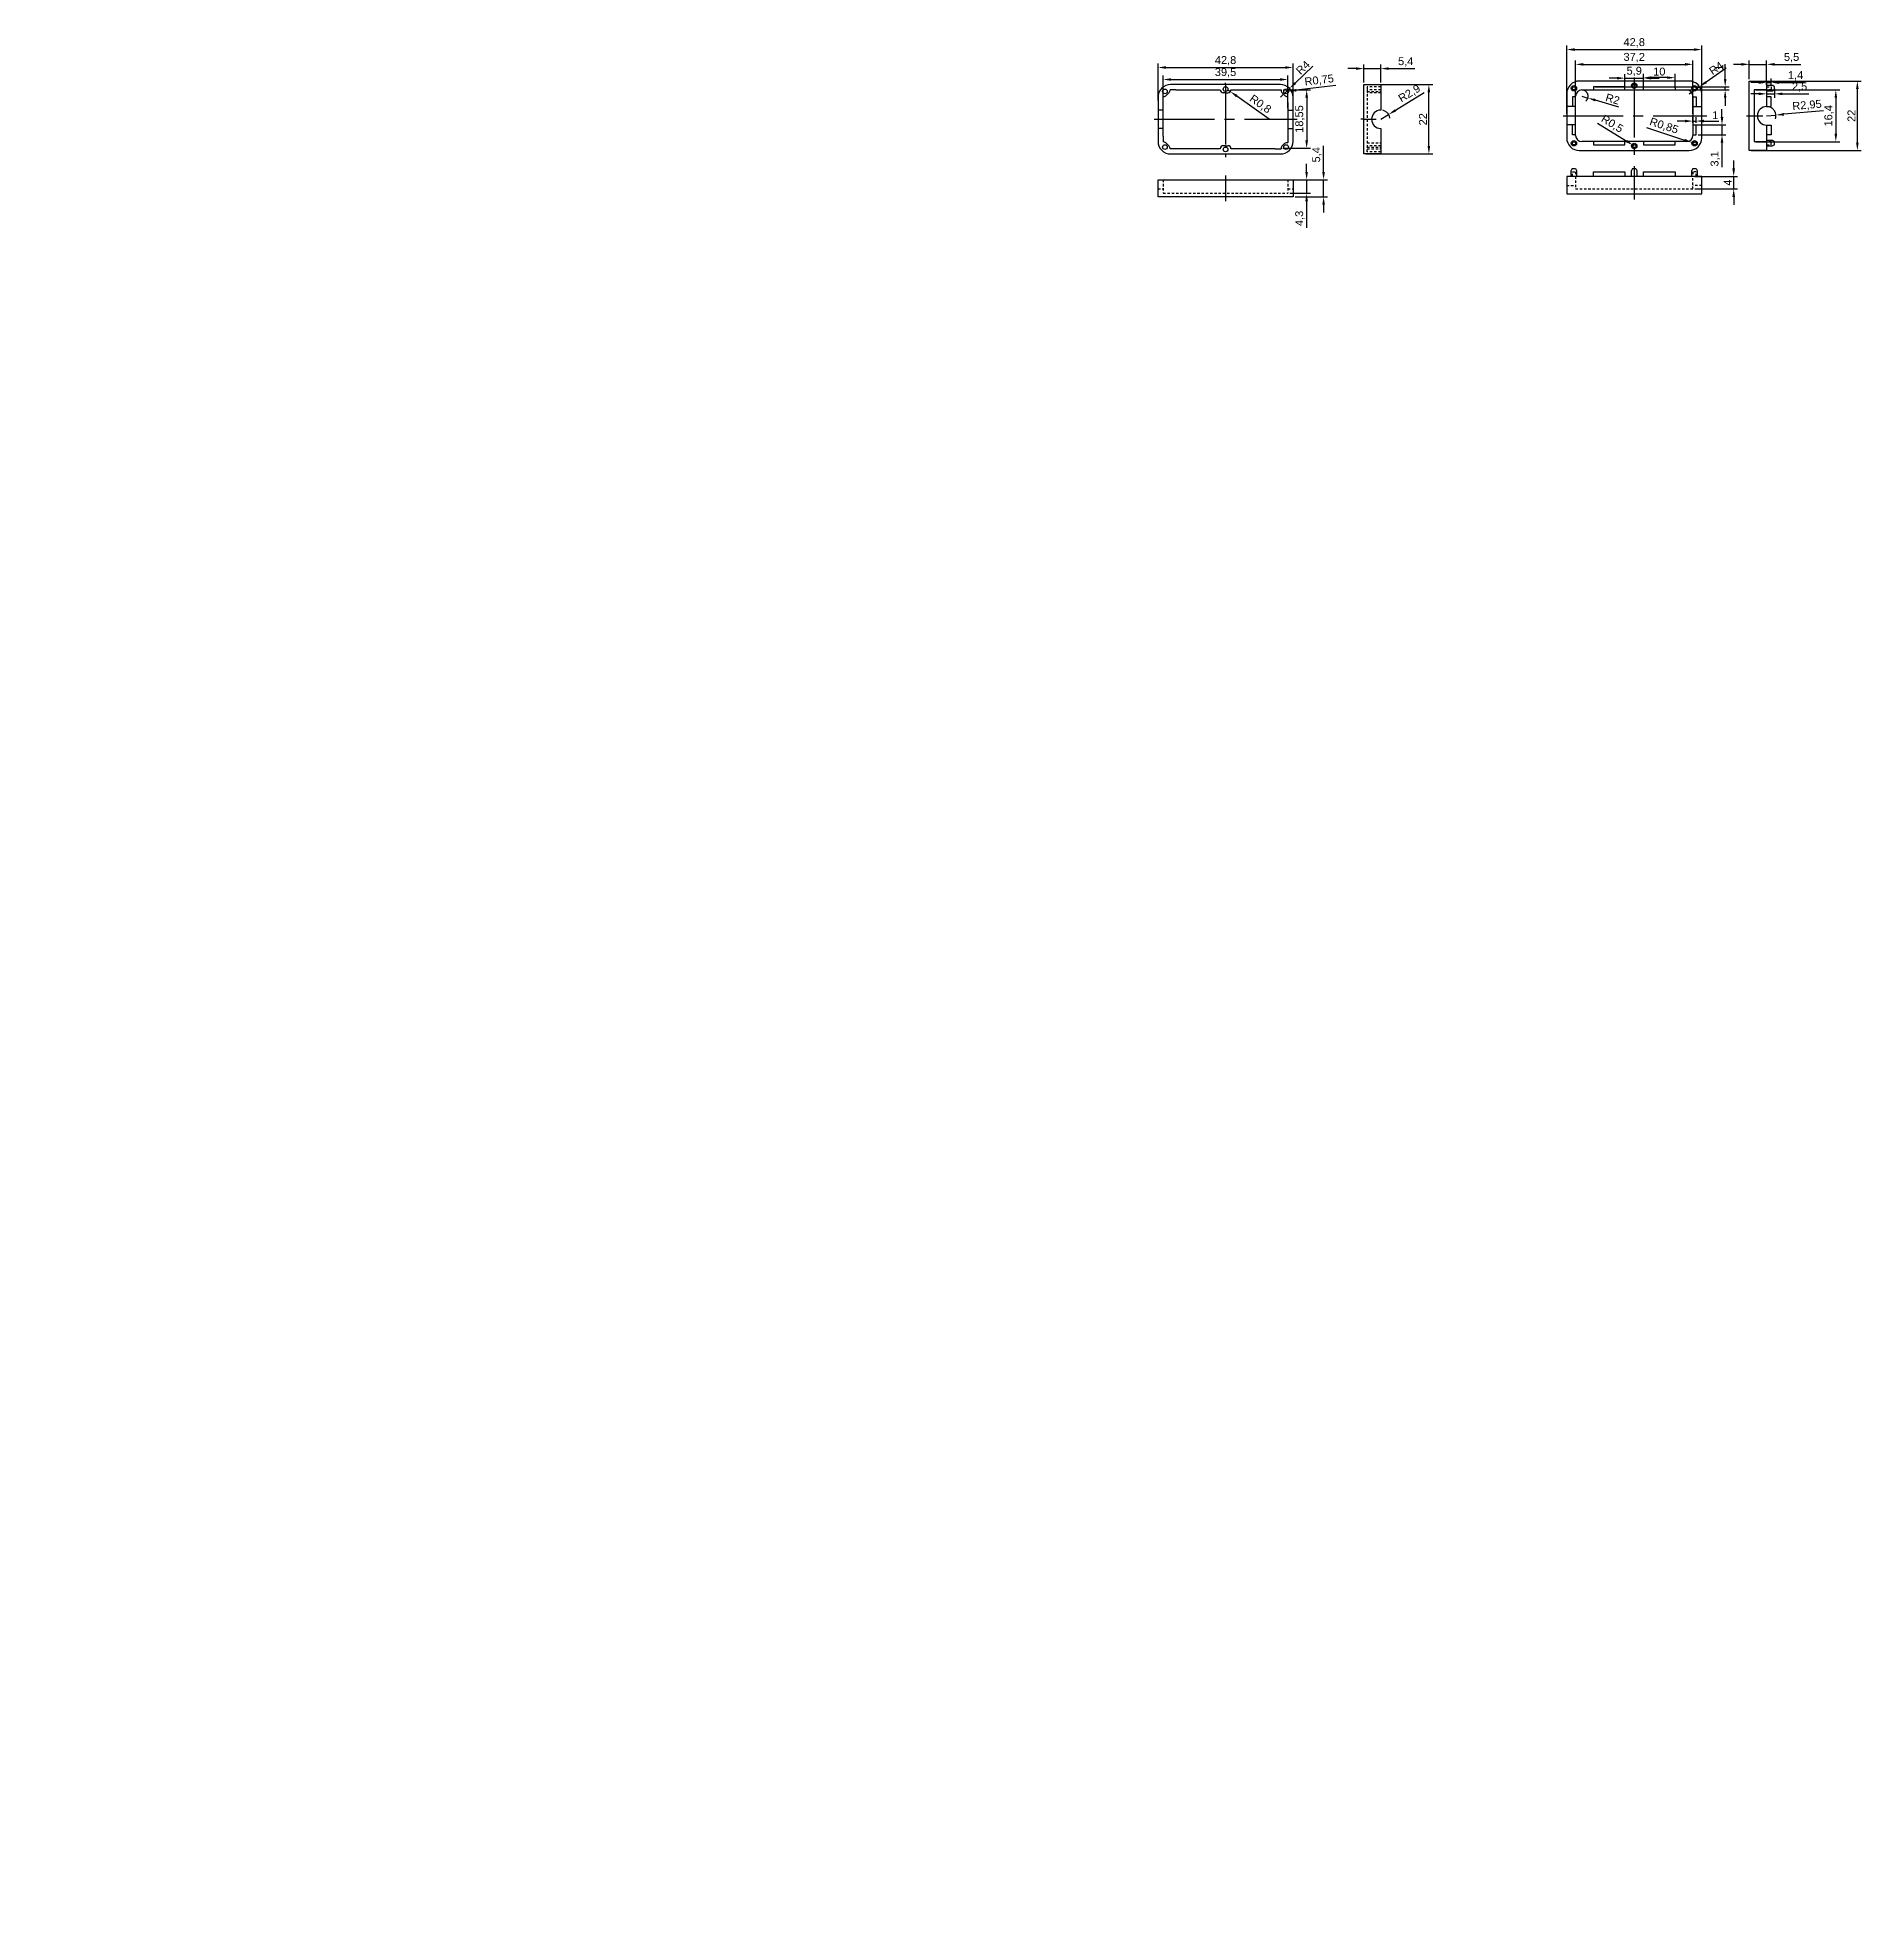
# Model space of a CAD drawing. Header units: millimetres. Extents: x 0 to 2312, y 0 to 1195.
# Drawn here: x 1734 to 2312, y 597 to 1195 of the extents above; entities that cross this region are included whole.
import ezdxf

# ---------------------------------------------------------------- set-up
doc = ezdxf.new("R2010")
doc.units = ezdxf.units.MM
for name, pattern in [('CENTER2', [28.575, 19.05, -3.175, 3.175, -3.175]), ('CENTERX2', [101.6, 63.5, -12.7, 12.7, -12.7]), ('JIS_02_0.7', [1.35, 0.75, -0.6])]:
    doc.linetypes.add(name, pattern=pattern)
doc.layers.get('0').update_dxf_attribs({"linetype": 'CONTINUOUS'})
doc.layers.get('Defpoints').update_dxf_attribs({"linetype": 'CONTINUOUS'})
doc.styles.get("Standard").update_dxf_attribs({"font": 'ARIAL.TTF'})
doc.dimstyles.new('ISO-25', dxfattribs={"dimtxt": 2.5, "dimasz": 2.5, "dimexe": 1.25, "dimexo": 0.625, "dimtad": 1, "dimzin": 0, "dimdsep": 46, "dimtxsty": 'Standard', "dimcen": 2.5, "dimadec": 0, "dimazin": 0, "dimtfac": 1, "dimtdec": 4, "dimtofl": 0, "dimtmove": 0, "dimatfit": 3, "dimfxl": 0, "dimtolj": 1, "dimtzin": 0, "dimarcsym": 0})

# ---------------------------------------------------------------- blocks, each defined once
blk = doc.blocks.new('*D3')
at = {"color": 0, "linetype": 'CENTERX2', "lineweight": -2}
for p, q in [((2138.21, 1185.62), (2132.59, 1180.25)), ((2127.89, 1175.77), (2130.78, 1178.53))]:
    blk.add_line(p, q, dxfattribs=at)
at = {"color": 0, "linetype": 'CENTERX2', "lineweight": -3}
blk.add_solid([(2132.3, 1180.56), (2132.88, 1179.95), (2130.78, 1178.53)], dxfattribs=at)
at = {"layer": 'Defpoints', "color": 0, "linetype": 'CENTERX2', "lineweight": -3}
for p in [(2130.78, 1178.53), (2127.89, 1175.77)]:
    blk.add_point(p, dxfattribs=at)
at = {"color": 0, "linetype": 'CENTERX2', "lineweight": -3, "insert": (2135.01, 1185.16), "char_height": 2.5, "attachment_point": 5, "rotation": 43.68177}
blk.add_mtext('R4', dxfattribs=at)
blk = doc.blocks.new('*D4')
at = {"color": 0, "linetype": 'CENTERX2', "lineweight": -2}
for p, q in [((2129.7, 1177.57), (2130.44, 1177.66)), ((2145.48, 1179.49), (2132.92, 1177.96))]:
    blk.add_line(p, q, dxfattribs=at)
at = {"color": 0, "linetype": 'CENTERX2', "lineweight": -3}
blk.add_solid([(2132.87, 1178.37), (2132.97, 1177.55), (2130.44, 1177.66)], dxfattribs=at)
at = {"layer": 'Defpoints', "color": 0, "linetype": 'CENTERX2', "lineweight": -3}
for p in [(2129.7, 1177.57), (2130.44, 1177.66)]:
    blk.add_point(p, dxfattribs=at)
at = {"color": 0, "linetype": 'CENTERX2', "lineweight": -3, "insert": (2140.19, 1180.99), "char_height": 2.5, "attachment_point": 5, "rotation": 6.93545}
blk.add_mtext('R0,75', dxfattribs=at)
blk = doc.blocks.new('*D5')
at = {"color": 0, "linetype": 'CENTERX2', "lineweight": -2}
for p, q in [((2173.45, 1177.13), (2164.31, 1171.57)), ((2159.69, 1168.77), (2162.17, 1170.27))]:
    blk.add_line(p, q, dxfattribs=at)
blk.add_arc((2159.69, 1168.77), 2.9, 6.60045, 77.65177, dxfattribs=at)
at = {"color": 0, "linetype": 'CENTERX2', "lineweight": -3}
blk.add_solid([(2164.09, 1171.93), (2164.52, 1171.21), (2162.17, 1170.27)], dxfattribs=at)
at = {"layer": 'Defpoints', "color": 0, "linetype": 'CENTERX2', "lineweight": -3}
for p in [(2159.69, 1168.77), (2162.17, 1170.27)]:
    blk.add_point(p, dxfattribs=at)
at = {"color": 0, "linetype": 'CENTERX2', "lineweight": -3, "insert": (2168.84, 1176.82), "char_height": 2.5, "attachment_point": 5, "rotation": 31.2969}
blk.add_mtext('R2,9', dxfattribs=at)
blk = doc.blocks.new('*D7')
at = {"color": 0, "linetype": 'CENTERX2', "lineweight": -2}
for p, q in [((2089.09, 1174.67), (2089.09, 1186.42)), ((2091.59, 1185.17), (2129.39, 1185.17)), ((2131.89, 1174.67), (2131.89, 1186.42))]:
    blk.add_line(p, q, dxfattribs=at)
at = {"color": 0, "linetype": 'CENTERX2', "lineweight": -3}
for points in [[(2091.59, 1185.58), (2091.59, 1184.75), (2089.09, 1185.17)], [(2129.39, 1185.58), (2129.39, 1184.75), (2131.89, 1185.17)]]:
    blk.add_solid(points, dxfattribs=at)
at = {"layer": 'Defpoints', "color": 0, "linetype": 'CENTERX2', "lineweight": -3}
for p in [(2131.89, 1185.17), (2089.09, 1174.04), (2131.89, 1174.04)]:
    blk.add_point(p, dxfattribs=at)
at = {"color": 0, "linetype": 'CENTERX2', "lineweight": -3, "insert": (2110.49, 1187.29), "char_height": 2.5, "attachment_point": 5}
blk.add_mtext('42,8', dxfattribs=at)
blk = doc.blocks.new('*D8')
at = {"color": 0, "linetype": 'CENTERX2', "lineweight": -2}
for p, q in [((2090.74, 1172.29), (2090.74, 1182.61)), ((2093.24, 1181.36), (2127.74, 1181.36)), ((2130.24, 1172.29), (2130.24, 1182.61))]:
    blk.add_line(p, q, dxfattribs=at)
at = {"color": 0, "linetype": 'CENTERX2', "lineweight": -3}
for points in [[(2093.24, 1181.78), (2093.24, 1180.95), (2090.74, 1181.36)], [(2127.74, 1181.78), (2127.74, 1180.95), (2130.24, 1181.36)]]:
    blk.add_solid(points, dxfattribs=at)
at = {"layer": 'Defpoints', "color": 0, "linetype": 'CENTERX2', "lineweight": -3}
for p in [(2130.24, 1181.36), (2090.74, 1171.67), (2130.24, 1171.67)]:
    blk.add_point(p, dxfattribs=at)
at = {"color": 0, "linetype": 'CENTERX2', "lineweight": -3, "insert": (2110.49, 1183.49), "char_height": 2.5, "attachment_point": 5}
blk.add_mtext('39,5', dxfattribs=at)
blk = doc.blocks.new('*D9')
at = {"color": 0, "linetype": 'CENTERX2', "lineweight": -2}
for p, q in [((2151.79, 1184.83), (2149.29, 1184.83)), ((2154.29, 1180.39), (2154.29, 1186.08)), ((2154.29, 1184.83), (2159.69, 1184.83)), ((2159.69, 1180.39), (2159.69, 1186.08)), ((2162.19, 1184.83), (2170.48, 1184.83))]:
    blk.add_line(p, q, dxfattribs=at)
at = {"color": 0, "linetype": 'CENTERX2', "lineweight": -3}
for points in [[(2151.79, 1185.24), (2151.79, 1184.41), (2154.29, 1184.83)], [(2162.19, 1185.24), (2162.19, 1184.41), (2159.69, 1184.83)]]:
    blk.add_solid(points, dxfattribs=at)
at = {"layer": 'Defpoints', "color": 0, "linetype": 'CENTERX2', "lineweight": -3}
for p in [(2159.69, 1184.83), (2154.29, 1179.77), (2159.69, 1179.77)]:
    blk.add_point(p, dxfattribs=at)
at = {"color": 0, "linetype": 'CENTERX2', "lineweight": -3, "insert": (2167.59, 1186.95), "char_height": 2.5, "attachment_point": 5}
blk.add_mtext('5,4', dxfattribs=at)
blk = doc.blocks.new('*D11')
at = {"color": 0, "linetype": 'CENTERX2', "lineweight": -2}
for p, q in [((2154.92, 1179.77), (2176.19, 1179.77)), ((2174.94, 1160.27), (2174.94, 1177.27)), ((2154.92, 1157.77), (2176.19, 1157.77))]:
    blk.add_line(p, q, dxfattribs=at)
at = {"color": 0, "linetype": 'CENTERX2', "lineweight": -3}
for points in [[(2174.52, 1177.27), (2175.35, 1177.27), (2174.94, 1179.77)], [(2174.52, 1160.27), (2175.35, 1160.27), (2174.94, 1157.77)]]:
    blk.add_solid(points, dxfattribs=at)
at = {"layer": 'Defpoints', "color": 0, "linetype": 'CENTERX2', "lineweight": -3}
for p in [(2154.29, 1179.77), (2174.94, 1179.77), (2154.29, 1157.77)]:
    blk.add_point(p, dxfattribs=at)
at = {"color": 0, "linetype": 'CENTERX2', "lineweight": -3, "insert": (2173.06, 1168.77), "char_height": 2.5, "attachment_point": 5, "rotation": 90}
blk.add_mtext('22', dxfattribs=at)
blk = doc.blocks.new('*D12')
at = {"color": 0, "linetype": 'CENTERX2', "lineweight": -2}
for p, q in [((2128.71, 1178.12), (2137.46, 1178.12)), ((2136.21, 1175.62), (2136.21, 1162.07)), ((2128.69, 1159.57), (2137.46, 1159.57))]:
    blk.add_line(p, q, dxfattribs=at)
at = {"color": 0, "linetype": 'CENTERX2', "lineweight": -3}
for points in [[(2135.79, 1175.62), (2136.62, 1175.62), (2136.21, 1178.12)], [(2135.79, 1162.07), (2136.62, 1162.07), (2136.21, 1159.57)]]:
    blk.add_solid(points, dxfattribs=at)
at = {"layer": 'Defpoints', "color": 0, "linetype": 'CENTERX2', "lineweight": -3}
for p in [(2128.09, 1178.12), (2128.07, 1159.57), (2136.21, 1159.57)]:
    blk.add_point(p, dxfattribs=at)
at = {"color": 0, "linetype": 'CENTERX2', "lineweight": -3, "insert": (2134.08, 1168.84), "char_height": 2.5, "attachment_point": 5, "rotation": 90}
blk.add_mtext('18,55', dxfattribs=at)
blk = doc.blocks.new('*D13')
at = {"color": 0, "linetype": 'CENTERX2', "lineweight": -2}
for p, q in [((2136.18, 1152.1), (2136.18, 1154.6)), ((2130.87, 1149.6), (2137.43, 1149.6)), ((2136.18, 1149.6), (2136.18, 1145.3)), ((2130.87, 1145.3), (2137.43, 1145.3)), ((2136.18, 1142.8), (2136.18, 1134.4))]:
    blk.add_line(p, q, dxfattribs=at)
at = {"color": 0, "linetype": 'CENTERX2', "lineweight": -3}
for points in [[(2135.77, 1152.1), (2136.6, 1152.1), (2136.18, 1149.6)], [(2135.77, 1142.8), (2136.6, 1142.8), (2136.18, 1145.3)]]:
    blk.add_solid(points, dxfattribs=at)
at = {"layer": 'Defpoints', "color": 0, "linetype": 'CENTERX2', "lineweight": -3}
for p in [(2130.24, 1149.6), (2130.24, 1145.3), (2136.18, 1145.3)]:
    blk.add_point(p, dxfattribs=at)
at = {"color": 0, "linetype": 'CENTERX2', "lineweight": -3, "insert": (2134.06, 1137.35), "char_height": 2.5, "attachment_point": 5, "rotation": 90}
blk.add_mtext('4,3', dxfattribs=at)
blk = doc.blocks.new('*D14')
at = {"color": 0, "linetype": 'CENTERX2', "lineweight": -2}
for p, q in [((2141.57, 1152.1), (2141.57, 1160.39)), ((2132.52, 1149.6), (2142.82, 1149.6)), ((2141.57, 1144.2), (2141.57, 1149.6)), ((2132.52, 1144.2), (2142.82, 1144.2)), ((2141.57, 1141.7), (2141.57, 1139.2))]:
    blk.add_line(p, q, dxfattribs=at)
at = {"color": 0, "linetype": 'CENTERX2', "lineweight": -3}
for points in [[(2141.15, 1152.1), (2141.98, 1152.1), (2141.57, 1149.6)], [(2141.15, 1141.7), (2141.98, 1141.7), (2141.57, 1144.2)]]:
    blk.add_solid(points, dxfattribs=at)
at = {"layer": 'Defpoints', "color": 0, "linetype": 'CENTERX2', "lineweight": -3}
for p in [(2131.89, 1149.6), (2141.57, 1149.6), (2131.89, 1144.2)]:
    blk.add_point(p, dxfattribs=at)
at = {"color": 0, "linetype": 'CENTERX2', "lineweight": -3, "insert": (2139.45, 1157.5), "char_height": 2.5, "attachment_point": 5, "rotation": 90}
blk.add_mtext('5,4', dxfattribs=at)
blk = doc.blocks.new('*D17')
at = {"color": 0, "linetype": 'CENTERX2', "lineweight": -2}
for p, q in [((2218.62, 1170.49), (2218.62, 1192.1)), ((2221.12, 1190.85), (2258.92, 1190.85)), ((2261.42, 1170.49), (2261.42, 1192.1))]:
    blk.add_line(p, q, dxfattribs=at)
at = {"color": 0, "linetype": 'CENTERX2', "lineweight": -3}
for points in [[(2221.12, 1191.27), (2221.12, 1190.43), (2218.62, 1190.85)], [(2258.92, 1191.27), (2258.92, 1190.43), (2261.42, 1190.85)]]:
    blk.add_solid(points, dxfattribs=at)
at = {"layer": 'Defpoints', "color": 0, "linetype": 'CENTERX2', "lineweight": -3}
for p in [(2261.42, 1190.85), (2218.62, 1169.86), (2261.42, 1169.86)]:
    blk.add_point(p, dxfattribs=at)
at = {"color": 0, "linetype": 'CENTERX2', "lineweight": -3, "insert": (2240.02, 1192.98), "char_height": 2.5, "attachment_point": 5}
blk.add_mtext('42,8', dxfattribs=at)
blk = doc.blocks.new('*D18')
at = {"color": 0, "linetype": 'CENTERX2', "lineweight": -2}
for p, q in [((2221.42, 1170.49), (2221.42, 1187.42)), ((2223.92, 1186.17), (2256.12, 1186.17)), ((2258.62, 1170.49), (2258.62, 1187.42))]:
    blk.add_line(p, q, dxfattribs=at)
at = {"color": 0, "linetype": 'CENTERX2', "lineweight": -3}
for points in [[(2223.92, 1186.59), (2223.92, 1185.75), (2221.42, 1186.17)], [(2256.12, 1186.59), (2256.12, 1185.75), (2258.62, 1186.17)]]:
    blk.add_solid(points, dxfattribs=at)
at = {"layer": 'Defpoints', "color": 0, "linetype": 'CENTERX2', "lineweight": -3}
for p in [(2258.62, 1186.17), (2221.42, 1169.86), (2258.62, 1169.86)]:
    blk.add_point(p, dxfattribs=at)
at = {"color": 0, "linetype": 'CENTERX2', "lineweight": -3, "insert": (2240.02, 1188.3), "char_height": 2.5, "attachment_point": 5}
blk.add_mtext('37,2', dxfattribs=at)
blk = doc.blocks.new('*D19')
at = {"color": 0, "linetype": 'CENTERX2', "lineweight": -2}
for p, q in [((2268.85, 1181.56), (2268.85, 1186.23)), ((2227.7, 1179.06), (2270.1, 1179.06)), ((2227.7, 1178.06), (2270.1, 1178.06)), ((2268.85, 1178.06), (2268.85, 1179.06)), ((2268.85, 1175.56), (2268.85, 1173.06))]:
    blk.add_line(p, q, dxfattribs=at)
at = {"color": 0, "linetype": 'CENTERX2', "lineweight": -3}
for points in [[(2268.44, 1181.56), (2269.27, 1181.56), (2268.85, 1179.06)], [(2268.44, 1175.56), (2269.27, 1175.56), (2268.85, 1178.06)]]:
    blk.add_solid(points, dxfattribs=at)
at = {"layer": 'Defpoints', "color": 0, "linetype": 'CENTERX2', "lineweight": -3}
for p in [(2227.07, 1179.06), (2227.07, 1178.06), (2268.85, 1179.06)]:
    blk.add_point(p, dxfattribs=at)
at = {"color": 0, "linetype": 'CENTERX2', "lineweight": -3, "insert": (2266.97, 1185.15), "char_height": 2.5, "attachment_point": 5, "rotation": 90}
blk.add_mtext('1', dxfattribs=at)
blk = doc.blocks.new('*D20')
at = {"color": 0, "linetype": 'CENTERX2', "lineweight": -2}
for p, q in [((2242.97, 1178.69), (2242.97, 1183.2)), ((2252.97, 1178.69), (2252.97, 1183.2)), ((2250.47, 1181.95), (2245.47, 1181.95))]:
    blk.add_line(p, q, dxfattribs=at)
at = {"color": 0, "linetype": 'CENTERX2', "lineweight": -3}
for points in [[(2245.47, 1182.37), (2245.47, 1181.54), (2242.97, 1181.95)], [(2250.47, 1182.37), (2250.47, 1181.54), (2252.97, 1181.95)]]:
    blk.add_solid(points, dxfattribs=at)
at = {"layer": 'Defpoints', "color": 0, "linetype": 'CENTERX2', "lineweight": -3}
for p in [(2242.97, 1181.95), (2242.97, 1178.06), (2252.97, 1178.06)]:
    blk.add_point(p, dxfattribs=at)
at = {"color": 0, "linetype": 'CENTERX2', "lineweight": -3, "insert": (2247.97, 1183.86), "char_height": 2.5, "attachment_point": 5}
blk.add_mtext('10', dxfattribs=at)
blk = doc.blocks.new('*D21')
at = {"color": 0, "linetype": 'CENTERX2', "lineweight": -2}
for p, q in [((2237.07, 1178.69), (2237.07, 1183.04)), ((2242.97, 1178.69), (2242.97, 1183.04)), ((2234.57, 1181.79), (2232.07, 1181.79)), ((2237.07, 1181.79), (2242.97, 1181.79)), ((2245.47, 1181.79), (2247.97, 1181.79))]:
    blk.add_line(p, q, dxfattribs=at)
at = {"color": 0, "linetype": 'CENTERX2', "lineweight": -3}
for points in [[(2234.57, 1182.21), (2234.57, 1181.37), (2237.07, 1181.79)], [(2245.47, 1182.21), (2245.47, 1181.37), (2242.97, 1181.79)]]:
    blk.add_solid(points, dxfattribs=at)
at = {"layer": 'Defpoints', "color": 0, "linetype": 'CENTERX2', "lineweight": -3}
for p in [(2237.07, 1178.06), (2242.97, 1181.79), (2242.97, 1178.06)]:
    blk.add_point(p, dxfattribs=at)
at = {"color": 0, "linetype": 'CENTERX2', "lineweight": -3, "insert": (2240.02, 1183.92), "char_height": 2.5, "attachment_point": 5}
blk.add_mtext('5,9', dxfattribs=at)
blk = doc.blocks.new('*D22')
at = {"color": 0, "linetype": 'CENTERX2', "lineweight": -2}
for p, q in [((2256.12, 1168.19), (2253.62, 1168.19)), ((2258.62, 1167.59), (2258.62, 1169.44)), ((2258.62, 1168.19), (2259.62, 1168.19)), ((2259.62, 1167.59), (2259.62, 1169.44)), ((2262.12, 1168.19), (2266.79, 1168.19))]:
    blk.add_line(p, q, dxfattribs=at)
at = {"color": 0, "linetype": 'CENTERX2', "lineweight": -3}
for points in [[(2256.12, 1168.61), (2256.12, 1167.77), (2258.62, 1168.19)], [(2262.12, 1168.61), (2262.12, 1167.77), (2259.62, 1168.19)]]:
    blk.add_solid(points, dxfattribs=at)
at = {"layer": 'Defpoints', "color": 0, "linetype": 'CENTERX2', "lineweight": -3}
for p in [(2258.62, 1166.96), (2259.62, 1168.19), (2259.62, 1166.96)]:
    blk.add_point(p, dxfattribs=at)
at = {"color": 0, "linetype": 'CENTERX2', "lineweight": -3, "insert": (2265.71, 1170.07), "char_height": 2.5, "attachment_point": 5}
blk.add_mtext('1', dxfattribs=at)
blk = doc.blocks.new('*D23')
at = {"color": 0, "linetype": 'CENTERX2', "lineweight": -2}
for p, q in [((2267.84, 1169.46), (2267.84, 1171.96)), ((2260.25, 1166.96), (2269.09, 1166.96)), ((2267.84, 1166.96), (2267.84, 1163.86)), ((2260.25, 1163.86), (2269.09, 1163.86)), ((2267.84, 1161.36), (2267.84, 1153.55))]:
    blk.add_line(p, q, dxfattribs=at)
at = {"color": 0, "linetype": 'CENTERX2', "lineweight": -3}
for points in [[(2267.42, 1169.46), (2268.26, 1169.46), (2267.84, 1166.96)], [(2267.42, 1161.36), (2268.26, 1161.36), (2267.84, 1163.86)]]:
    blk.add_solid(points, dxfattribs=at)
at = {"layer": 'Defpoints', "color": 0, "linetype": 'CENTERX2', "lineweight": -3}
for p in [(2259.62, 1166.96), (2259.62, 1163.86), (2267.84, 1163.86)]:
    blk.add_point(p, dxfattribs=at)
at = {"color": 0, "linetype": 'CENTERX2', "lineweight": -3, "insert": (2265.71, 1156.21), "char_height": 2.5, "attachment_point": 5, "rotation": 90}
blk.add_mtext('3,1', dxfattribs=at)
blk = doc.blocks.new('*D24')
at = {"color": 0, "linetype": 'CENTERX2', "lineweight": -2}
for p, q in [((2300.03, 1171.4), (2287.42, 1170.33)), ((2281.99, 1169.86), (2284.93, 1170.11))]:
    blk.add_line(p, q, dxfattribs=at)
blk.add_arc((2281.99, 1169.86), 2.95, 340.58868, 77.86106, dxfattribs=at)
at = {"color": 0, "linetype": 'CENTERX2', "lineweight": -3}
blk.add_solid([(2287.39, 1170.74), (2287.46, 1169.91), (2284.93, 1170.11)], dxfattribs=at)
at = {"layer": 'Defpoints', "color": 0, "linetype": 'CENTERX2', "lineweight": -3}
for p in [(2281.99, 1169.86), (2284.93, 1170.11)]:
    blk.add_point(p, dxfattribs=at)
at = {"color": 0, "linetype": 'CENTERX2', "lineweight": -3, "insert": (2294.79, 1173.09), "char_height": 2.5, "attachment_point": 5, "rotation": 4.86656}
blk.add_mtext('R2,95', dxfattribs=at)
blk = doc.blocks.new('*D25')
at = {"color": 0, "linetype": 'CENTERX2', "lineweight": -2}
for p, q in [((2269.21, 1184.91), (2262.79, 1180.53)), ((2257.42, 1176.86), (2260.73, 1179.12))]:
    blk.add_line(p, q, dxfattribs=at)
at = {"color": 0, "linetype": 'CENTERX2', "lineweight": -3}
blk.add_solid([(2262.56, 1180.87), (2263.03, 1180.18), (2260.73, 1179.12)], dxfattribs=at)
at = {"layer": 'Defpoints', "color": 0, "linetype": 'CENTERX2', "lineweight": -3}
for p in [(2257.42, 1176.86), (2260.73, 1179.12)]:
    blk.add_point(p, dxfattribs=at)
at = {"color": 0, "linetype": 'CENTERX2', "lineweight": -3, "insert": (2265.98, 1184.97), "char_height": 2.5, "attachment_point": 5, "rotation": 34.31415}
blk.add_mtext('R4', dxfattribs=at)
blk = doc.blocks.new('*D26')
at = {"color": 0, "linetype": 'CENTERX2', "lineweight": -2}
for p, q in [((2243.93, 1166.11), (2255.96, 1162.18)), ((2259.15, 1161.14), (2258.34, 1161.41))]:
    blk.add_line(p, q, dxfattribs=at)
at = {"color": 0, "linetype": 'CENTERX2', "lineweight": -3}
blk.add_solid([(2256.09, 1162.58), (2255.83, 1161.79), (2258.34, 1161.41)], dxfattribs=at)
at = {"layer": 'Defpoints', "color": 0, "linetype": 'CENTERX2', "lineweight": -3}
for p in [(2258.34, 1161.41), (2259.15, 1161.14)]:
    blk.add_point(p, dxfattribs=at)
at = {"color": 0, "linetype": 'CENTERX2', "lineweight": -3, "insert": (2249.42, 1166.56), "char_height": 2.5, "attachment_point": 5, "rotation": 341.90596}
blk.add_mtext('R0,85', dxfattribs=at)
blk = doc.blocks.new('*D28')
at = {"color": 0, "linetype": 'CENTERX2', "lineweight": -2}
for p, q in [((2228.36, 1167.53), (2237.47, 1161.89)), ((2240.02, 1160.31), (2239.6, 1160.58))]:
    blk.add_line(p, q, dxfattribs=at)
at = {"color": 0, "linetype": 'CENTERX2', "lineweight": -3}
blk.add_solid([(2237.69, 1162.25), (2237.25, 1161.54), (2239.6, 1160.58)], dxfattribs=at)
at = {"layer": 'Defpoints', "color": 0, "linetype": 'CENTERX2', "lineweight": -3}
for p in [(2239.6, 1160.58), (2240.02, 1160.31)]:
    blk.add_point(p, dxfattribs=at)
at = {"color": 0, "linetype": 'CENTERX2', "lineweight": -3, "insert": (2232.97, 1167.18), "char_height": 2.5, "attachment_point": 5, "rotation": 328.25276}
blk.add_mtext('R0,5', dxfattribs=at)
blk = doc.blocks.new('*D29')
at = {"color": 0, "linetype": 'CENTERX2', "lineweight": -2}
for p, q in [((2273.99, 1186.17), (2271.49, 1186.17)), ((2276.49, 1181.49), (2276.49, 1187.42)), ((2276.49, 1186.17), (2281.99, 1186.17)), ((2281.99, 1181.49), (2281.99, 1187.42)), ((2284.49, 1186.17), (2292.81, 1186.17))]:
    blk.add_line(p, q, dxfattribs=at)
at = {"color": 0, "linetype": 'CENTERX2', "lineweight": -3}
for points in [[(2273.99, 1186.59), (2273.99, 1185.75), (2276.49, 1186.17)], [(2284.49, 1186.59), (2284.49, 1185.75), (2281.99, 1186.17)]]:
    blk.add_solid(points, dxfattribs=at)
at = {"layer": 'Defpoints', "color": 0, "linetype": 'CENTERX2', "lineweight": -3}
for p in [(2281.99, 1186.17), (2276.49, 1180.86), (2281.99, 1180.86)]:
    blk.add_point(p, dxfattribs=at)
at = {"color": 0, "linetype": 'CENTERX2', "lineweight": -3, "insert": (2289.9, 1188.29), "char_height": 2.5, "attachment_point": 5}
blk.add_mtext('5,5', dxfattribs=at)
blk = doc.blocks.new('*D30')
at = {"color": 0, "linetype": 'CENTERX2', "lineweight": -2}
for p, q in [((2279.49, 1180.4), (2276.99, 1180.4)), ((2281.99, 1179.69), (2281.99, 1181.65)), ((2281.99, 1180.4), (2283.39, 1180.4)), ((2283.39, 1179.69), (2283.39, 1181.65)), ((2285.89, 1180.4), (2293.95, 1180.4))]:
    blk.add_line(p, q, dxfattribs=at)
at = {"color": 0, "linetype": 'CENTERX2', "lineweight": -3}
for points in [[(2279.49, 1180.81), (2279.49, 1179.98), (2281.99, 1180.4)], [(2285.89, 1180.81), (2285.89, 1179.98), (2283.39, 1180.4)]]:
    blk.add_solid(points, dxfattribs=at)
at = {"layer": 'Defpoints', "color": 0, "linetype": 'CENTERX2', "lineweight": -3}
for p in [(2281.99, 1179.06), (2283.39, 1180.4), (2283.39, 1179.06)]:
    blk.add_point(p, dxfattribs=at)
at = {"color": 0, "linetype": 'CENTERX2', "lineweight": -3, "insert": (2291.17, 1182.53), "char_height": 2.5, "attachment_point": 5}
blk.add_mtext('1,4', dxfattribs=at)
blk = doc.blocks.new('*D31')
at = {"color": 0, "linetype": 'CENTERX2', "lineweight": -2}
for p, q in [((2279.49, 1176.82), (2276.99, 1176.82)), ((2281.99, 1178.81), (2281.99, 1175.57)), ((2281.99, 1176.82), (2284.49, 1176.82)), ((2284.49, 1178.46), (2284.49, 1175.57)), ((2286.99, 1176.82), (2295.36, 1176.82))]:
    blk.add_line(p, q, dxfattribs=at)
at = {"color": 0, "linetype": 'CENTERX2', "lineweight": -3}
for points in [[(2279.49, 1177.24), (2279.49, 1176.4), (2281.99, 1176.82)], [(2286.99, 1177.24), (2286.99, 1176.4), (2284.49, 1176.82)]]:
    blk.add_solid(points, dxfattribs=at)
at = {"layer": 'Defpoints', "color": 0, "linetype": 'CENTERX2', "lineweight": -3}
for p in [(2281.99, 1179.44), (2284.49, 1179.09), (2284.49, 1176.82)]:
    blk.add_point(p, dxfattribs=at)
at = {"color": 0, "linetype": 'CENTERX2', "lineweight": -3, "insert": (2292.43, 1178.95), "char_height": 2.5, "attachment_point": 5}
blk.add_mtext('2,5', dxfattribs=at)
blk = doc.blocks.new('*D32')
at = {"color": 0, "linetype": 'CENTERX2', "lineweight": -2}
for p, q in [((2278.62, 1178.06), (2305.17, 1178.06)), ((2303.92, 1175.56), (2303.92, 1164.16)), ((2278.62, 1161.66), (2305.17, 1161.66))]:
    blk.add_line(p, q, dxfattribs=at)
at = {"color": 0, "linetype": 'CENTERX2', "lineweight": -3}
for points in [[(2303.51, 1175.56), (2304.34, 1175.56), (2303.92, 1178.06)], [(2303.51, 1164.16), (2304.34, 1164.16), (2303.92, 1161.66)]]:
    blk.add_solid(points, dxfattribs=at)
at = {"layer": 'Defpoints', "color": 0, "linetype": 'CENTERX2', "lineweight": -3}
for p in [(2277.99, 1178.06), (2277.99, 1161.66), (2303.92, 1161.66)]:
    blk.add_point(p, dxfattribs=at)
at = {"color": 0, "linetype": 'CENTERX2', "lineweight": -3, "insert": (2301.79, 1169.86), "char_height": 2.5, "attachment_point": 5, "rotation": 90}
blk.add_mtext('16,4', dxfattribs=at)
blk = doc.blocks.new('*D33')
at = {"color": 0, "linetype": 'CENTERX2', "lineweight": -2}
for p, q in [((2277.12, 1180.86), (2312, 1180.86)), ((2310.75, 1161.36), (2310.75, 1178.36)), ((2277.12, 1158.86), (2312, 1158.86))]:
    blk.add_line(p, q, dxfattribs=at)
at = {"color": 0, "linetype": 'CENTERX2', "lineweight": -3}
for points in [[(2310.33, 1178.36), (2311.16, 1178.36), (2310.75, 1180.86)], [(2310.33, 1161.36), (2311.16, 1161.36), (2310.75, 1158.86)]]:
    blk.add_solid(points, dxfattribs=at)
at = {"layer": 'Defpoints', "color": 0, "linetype": 'CENTERX2', "lineweight": -3}
for p in [(2276.49, 1180.86), (2310.75, 1180.86), (2276.49, 1158.86)]:
    blk.add_point(p, dxfattribs=at)
at = {"color": 0, "linetype": 'CENTERX2', "lineweight": -3, "insert": (2308.87, 1169.86), "char_height": 2.5, "attachment_point": 5, "rotation": 90}
blk.add_mtext('22', dxfattribs=at)
blk = doc.blocks.new('*D34')
at = {"color": 0, "linetype": 'CENTERX2', "lineweight": -2}
for p, q in [((2271.55, 1153.17), (2271.55, 1155.67)), ((2259.25, 1150.67), (2272.8, 1150.67)), ((2271.55, 1146.67), (2271.55, 1150.67)), ((2259.25, 1146.67), (2272.8, 1146.67)), ((2271.55, 1144.17), (2271.55, 1141.67))]:
    blk.add_line(p, q, dxfattribs=at)
at = {"color": 0, "linetype": 'CENTERX2', "lineweight": -3}
for points in [[(2271.13, 1153.17), (2271.97, 1153.17), (2271.55, 1150.67)], [(2271.13, 1144.17), (2271.97, 1144.17), (2271.55, 1146.67)]]:
    blk.add_solid(points, dxfattribs=at)
at = {"layer": 'Defpoints', "color": 0, "linetype": 'CENTERX2', "lineweight": -3}
for p in [(2258.62, 1150.67), (2271.55, 1150.67), (2258.62, 1146.67)]:
    blk.add_point(p, dxfattribs=at)
at = {"color": 0, "linetype": 'CENTERX2', "lineweight": -3, "insert": (2269.67, 1148.67), "char_height": 2.5, "attachment_point": 5, "rotation": 90}
blk.add_mtext('4', dxfattribs=at)
blk = doc.blocks.new('*D35')
at = {"color": 0, "linetype": 'CENTERX2', "lineweight": -2}
for p, q in [((2223.42, 1176.06), (2225.34, 1175.5)), ((2235.19, 1172.64), (2227.74, 1174.81))]:
    blk.add_line(p, q, dxfattribs=at)
blk.add_arc((2223.42, 1176.06), 2, 307.95105, 72.09507, dxfattribs=at)
at = {"color": 0, "linetype": 'CENTERX2', "lineweight": -3}
blk.add_solid([(2227.86, 1175.21), (2227.63, 1174.41), (2225.34, 1175.5)], dxfattribs=at)
at = {"layer": 'Defpoints', "color": 0, "linetype": 'CENTERX2', "lineweight": -3}
for p in [(2223.42, 1176.06), (2225.34, 1175.5)]:
    blk.add_point(p, dxfattribs=at)
at = {"color": 0, "linetype": 'CENTERX2', "lineweight": -3, "insert": (2233.19, 1175.18), "char_height": 2.5, "attachment_point": 5, "rotation": 343.76091}
blk.add_mtext('R2', dxfattribs=at)

msp = doc.modelspace()

# ---------------------------------------------------------------- linework, layer by layer
for p, q in [((2092.102, 1176.756), (2091.572, 1176.225)), ((2092.102, 1176.756), (2092.632, 1177.286)), ((2094.742, 1178.116), (2092.897, 1178.116)), ((2094.742, 1178.116), (2108.792, 1178.116)), ((2108.792, 1178.116), (2108.792, 1178.116)), ((2110.492, 1177.166), (2109.742, 1177.166)), ((2110.492, 1177.166), (2111.242, 1177.166)), ((2112.192, 1178.116), (2126.242, 1178.116)), ((2112.192, 1178.116), (2112.192, 1178.116)), ((2126.242, 1178.116), (2128.087, 1178.116)), ((2128.882, 1176.756), (2128.352, 1177.286)), ((2128.882, 1176.756), (2129.412, 1176.225)), ((2090.742, 1171.666), (2089.092, 1171.666)), ((2090.742, 1174.116), (2090.742, 1175.96)), ((2090.742, 1163.416), (2090.742, 1174.116)), ((2130.242, 1174.116), (2130.242, 1175.96)), ((2130.242, 1174.116), (2130.242, 1163.416)), ((2130.242, 1171.666), (2131.892, 1171.666)), ((2090.742, 1165.866), (2089.092, 1165.866)), ((2130.242, 1165.866), (2131.892, 1165.866)), ((2090.742, 1163.416), (2090.742, 1161.573)), ((2092.102, 1160.776), (2091.57, 1161.308)), ((2092.102, 1160.776), (2092.631, 1160.247)), ((2094.742, 1159.416), (2092.896, 1159.416)), ((2108.792, 1159.416), (2094.742, 1159.416)), ((2108.792, 1159.416), (2108.792, 1159.416)), ((2110.492, 1160.366), (2109.742, 1160.366)), ((2110.492, 1160.366), (2111.242, 1160.366)), ((2126.242, 1159.416), (2112.192, 1159.416)), ((2112.192, 1159.416), (2112.192, 1159.416)), ((2126.242, 1159.416), (2128.082, 1159.416)), ((2128.882, 1160.776), (2128.348, 1160.242)), ((2128.882, 1160.776), (2129.176, 1161.07)), ((2130.242, 1163.416), (2130.242, 1161.416))]:
    msp.add_line(p, q)
at = {"color": 1, "linetype": 'CENTER2', "lineweight": -3}
for p, q in [((2110.492, 1179.766), (2110.492, 1180.272)), ((2110.492, 1179.766), (2110.492, 1156.738)), ((2240.024, 1182.051), (2240.024, 1157.543)), ((2087.903, 1168.766), (2131.892, 1168.766)), ((2131.892, 1168.766), (2133.199, 1168.766)), ((2154.291, 1168.766), (2153.319, 1168.766)), ((2154.291, 1168.766), (2158.207, 1168.766)), ((2217.498, 1169.864), (2263.043, 1169.864)), ((2110.492, 1150.939), (2110.492, 1142.815))]:
    msp.add_line(p, q, dxfattribs=at)
at = {"color": 0, "linetype": 'CENTERX2', "lineweight": -2}
for p, q in [((2111.242, 1178.116), (2112.016, 1177.565)), ((2124.363, 1168.776), (2114.053, 1176.115))]:
    msp.add_line(p, q, dxfattribs=at)
at = {"color": 0, "lineweight": -3}
for p, q in [((2154.291, 1179.766), (2159.691, 1179.766)), ((2154.291, 1157.766), (2154.291, 1179.766)), ((2159.691, 1179.766), (2159.691, 1171.666)), ((2159.691, 1165.866), (2159.691, 1157.766)), ((2159.691, 1157.766), (2154.291, 1157.766)), ((2089.092, 1149.601), (2131.892, 1149.601)), ((2089.092, 1144.201), (2089.092, 1149.601)), ((2131.892, 1149.601), (2131.892, 1144.201)), ((2131.892, 1144.201), (2089.092, 1144.201))]:
    msp.add_line(p, q, dxfattribs=at)
at = {"color": 0, "linetype": 'JIS_02_0.7', "lineweight": -3}
for p, q in [((2159.691, 1179.066), (2155.391, 1179.066)), ((2155.391, 1179.066), (2155.391, 1177.566)), ((2159.691, 1178.116), (2155.391, 1178.116)), ((2155.391, 1178.116), (2155.391, 1159.416)), ((2155.391, 1177.566), (2159.691, 1177.566)), ((2159.691, 1177.166), (2155.391, 1177.166)), ((2155.391, 1161.341), (2159.691, 1161.341)), ((2159.691, 1160.366), (2155.391, 1160.366)), ((2155.391, 1158.466), (2155.391, 1159.966)), ((2155.391, 1159.966), (2159.691, 1159.966)), ((2155.391, 1159.416), (2159.691, 1159.416)), ((2159.691, 1158.466), (2155.391, 1158.466)), ((2090.742, 1149.601), (2090.742, 1145.301)), ((2130.242, 1149.601), (2130.242, 1145.301)), ((2089.092, 1146.701), (2090.742, 1146.701)), ((2130.242, 1146.701), (2131.892, 1146.701))]:
    msp.add_line(p, q, dxfattribs=at)
at = {"linetype": 'ByBlock', "lineweight": -3}
for p, q in [((2223.424, 1178.064), (2240.024, 1178.064)), ((2237.074, 1179.064), (2227.074, 1179.064)), ((2227.074, 1179.064), (2227.074, 1178.064)), ((2237.074, 1178.064), (2237.074, 1179.064)), ((2240.024, 1178.064), (2256.624, 1178.064)), ((2242.974, 1178.064), (2242.974, 1179.064)), ((2242.974, 1179.064), (2252.974, 1179.064)), ((2252.974, 1179.064), (2252.974, 1178.064)), ((2221.424, 1172.764), (2218.624, 1172.764)), ((2221.424, 1175.864), (2220.424, 1175.864)), ((2220.424, 1175.864), (2220.424, 1172.764)), ((2221.424, 1163.664), (2221.424, 1176.064)), ((2258.624, 1176.064), (2258.624, 1163.664)), ((2258.624, 1175.864), (2259.624, 1175.864)), ((2258.624, 1172.764), (2261.424, 1172.764)), ((2259.624, 1175.864), (2259.624, 1172.764)), ((2221.424, 1166.964), (2218.624, 1166.964)), ((2220.424, 1163.864), (2220.424, 1166.964)), ((2258.624, 1166.964), (2261.424, 1166.964)), ((2259.624, 1163.864), (2259.624, 1166.964)), ((2221.424, 1163.864), (2220.424, 1163.864)), ((2256.624, 1161.664), (2223.424, 1161.664)), ((2258.624, 1163.864), (2259.624, 1163.864))]:
    msp.add_line(p, q, dxfattribs=at)
at = {"lineweight": -3}
for p, q in [((2276.494, 1180.864), (2281.994, 1180.864)), ((2276.494, 1158.864), (2276.494, 1180.864)), ((2281.994, 1178.064), (2277.994, 1178.064)), ((2277.994, 1178.064), (2277.994, 1161.664)), ((2281.994, 1180.864), (2281.994, 1172.814)), ((2283.966, 1179.435), (2281.994, 1179.435)), ((2281.994, 1177.735), (2283.966, 1177.735)), ((2284.494, 1179.085), (2283.966, 1179.435)), ((2284.494, 1178.085), (2283.966, 1177.735)), ((2284.494, 1178.085), (2284.494, 1179.085)), ((2283.394, 1175.864), (2281.994, 1175.864)), ((2281.994, 1172.814), (2283.394, 1172.814)), ((2283.394, 1172.814), (2283.394, 1175.864)), ((2281.994, 1166.914), (2281.994, 1158.864)), ((2281.994, 1166.914), (2283.394, 1166.914)), ((2283.394, 1166.914), (2283.394, 1163.864)), ((2227.074, 1161.664), (2227.074, 1160.664)), ((2227.074, 1160.664), (2237.074, 1160.664)), ((2237.074, 1160.664), (2237.074, 1161.664)), ((2242.974, 1161.664), (2242.974, 1160.664)), ((2242.974, 1160.664), (2252.974, 1160.664)), ((2252.974, 1160.664), (2252.974, 1161.664)), ((2281.994, 1158.864), (2276.494, 1158.864)), ((2277.994, 1161.664), (2281.994, 1161.664)), ((2283.394, 1163.864), (2281.994, 1163.864)), ((2283.888, 1161.992), (2281.994, 1161.992)), ((2281.994, 1160.292), (2283.888, 1160.292)), ((2284.494, 1161.642), (2283.888, 1161.992)), ((2284.494, 1160.642), (2283.888, 1160.292)), ((2284.494, 1160.642), (2284.494, 1161.642)), ((2220.403, 1153.169), (2220.053, 1152.562)), ((2220.403, 1153.169), (2221.403, 1153.169)), ((2221.403, 1153.169), (2221.753, 1152.562)), ((2239.524, 1153.169), (2239.174, 1152.568)), ((2239.524, 1153.169), (2240.524, 1153.169)), ((2240.524, 1153.169), (2240.874, 1152.569)), ((2258.645, 1153.169), (2258.295, 1152.559)), ((2258.645, 1153.169), (2259.645, 1153.169)), ((2259.645, 1153.169), (2259.995, 1152.574)), ((2220.053, 1150.669), (2220.053, 1152.562)), ((2221.753, 1152.562), (2221.753, 1150.669)), ((2227.074, 1150.669), (2227.074, 1152.069)), ((2227.074, 1152.069), (2237.074, 1152.069)), ((2237.074, 1152.069), (2237.074, 1150.669)), ((2239.174, 1150.669), (2239.174, 1152.568)), ((2240.874, 1152.569), (2240.874, 1150.669)), ((2242.974, 1150.669), (2242.974, 1152.069)), ((2242.974, 1152.069), (2252.974, 1152.069)), ((2252.974, 1152.069), (2252.974, 1150.669)), ((2258.295, 1150.669), (2258.295, 1152.559)), ((2259.995, 1152.574), (2259.995, 1150.669))]:
    msp.add_line(p, q, dxfattribs=at)
at = {"linetype": 'JIS_02_0.7', "lineweight": -3}
for p, q in [((2281.994, 1179.064), (2283.394, 1179.064)), ((2283.394, 1178.064), (2281.994, 1178.064)), ((2283.394, 1179.064), (2283.394, 1178.064)), ((2283.394, 1161.664), (2281.994, 1161.664)), ((2281.994, 1160.664), (2283.394, 1160.664)), ((2283.394, 1160.664), (2283.394, 1161.664)), ((2218.624, 1147.719), (2221.424, 1147.719)), ((2220.424, 1150.669), (2220.424, 1152.069)), ((2220.424, 1152.069), (2221.424, 1152.069)), ((2221.424, 1152.069), (2221.424, 1150.669)), ((2221.424, 1150.669), (2221.424, 1146.669)), ((2259.624, 1152.069), (2258.624, 1152.069)), ((2258.624, 1152.069), (2258.624, 1150.669)), ((2258.624, 1146.669), (2258.624, 1150.669)), ((2261.424, 1147.719), (2258.624, 1147.719)), ((2259.624, 1150.669), (2259.624, 1152.069)), ((2090.742, 1145.301), (2130.242, 1145.301)), ((2221.424, 1146.669), (2258.624, 1146.669))]:
    msp.add_line(p, q, dxfattribs=at)
at = {"color": 1, "linetype": 'CENTERX2', "lineweight": -3}
for p, q in [((2275.618, 1169.864), (2280.787, 1169.864)), ((2240.024, 1153.898), (2240.024, 1143.343))]:
    msp.add_line(p, q, dxfattribs=at)
msp.add_lwpolyline([(2093.092, 1157.766), (2127.892, 1157.766, 0.4142136), (2131.892, 1161.766), (2131.892, 1175.766, 0.4142136), (2127.892, 1179.766), (2093.092, 1179.766, 0.4142136), (2089.092, 1175.766), (2089.092, 1161.766, 0.4142136)], format="xyb", close=True)
at = {"linetype": 'ByBlock', "lineweight": -3}
msp.add_lwpolyline([(2222.624, 1158.864), (2257.424, 1158.864, 0.4142136), (2261.424, 1162.864), (2261.424, 1176.864, 0.4142136), (2257.424, 1180.864), (2222.624, 1180.864, 0.4142136), (2218.624, 1176.864), (2218.624, 1162.864, 0.4142136)], format="xyb", close=True, dxfattribs=at)
at = {"lineweight": -3}
msp.add_lwpolyline([(2218.624, 1145.169), (2261.424, 1145.169), (2261.424, 1150.669), (2218.624, 1150.669)], close=True, dxfattribs=at)
for centre in [(2091.289, 1177.569), (2110.492, 1178.316), (2129.695, 1177.569), (2091.289, 1159.963), (2110.492, 1159.216), (2129.695, 1159.963)]:
    msp.add_circle(centre, 0.75)
at = {"linetype": 'ByBlock', "lineweight": -3}
for centre, radius in [((2220.903, 1178.585), 0.85), ((2220.903, 1178.585), 0.5), ((2240.024, 1179.414), 0.85), ((2240.024, 1179.414), 0.5), ((2259.145, 1178.585), 0.85), ((2259.145, 1178.585), 0.5), ((2220.903, 1161.142), 0.85), ((2220.903, 1161.142), 0.5), ((2240.024, 1160.314), 0.85), ((2240.024, 1160.314), 0.5), ((2259.145, 1161.142), 0.85), ((2259.145, 1161.142), 0.5)]:
    msp.add_circle(centre, radius, dxfattribs=at)
for centre, radius, start, end in [((2091.961, 1177.958), 0.95, 315, 9.571783), ((2109.742, 1178.116), 0.95, 180, 270), ((2111.242, 1178.116), 0.95, 270, 0), ((2129.023, 1177.958), 0.95, 170.428217, 225), ((2090.9, 1176.897), 0.95, 260.428217, 315), ((2130.084, 1176.897), 0.95, 225, 279.571783), ((2090.898, 1160.636), 0.95, 45, 99.480795), ((2091.959, 1159.575), 0.95, 350.337142, 45), ((2109.742, 1159.416), 0.95, 90, 180), ((2111.242, 1159.416), 0.95, 0, 90), ((2129.019, 1159.57), 0.95, 135, 189.340214), ((2129.848, 1160.398), 0.95, 65.50121, 135), ((2128.242, 1161.416), 2, 355.689722, 0)]:
    msp.add_arc(centre, radius, start, end)
for centre, start, end in [((2223.424, 1176.064), 90, 180), ((2256.624, 1176.064), 0, 90), ((2223.424, 1163.664), 180, 270), ((2256.624, 1163.664), 270, 0)]:
    msp.add_arc(centre, 2, start, end, dxfattribs=at)
at = {"color": 0, "lineweight": -3}
msp.add_arc((2159.691, 1168.766), 2.9, 90, 270, dxfattribs=at)
at = {"lineweight": -3}
msp.add_arc((2281.994, 1169.864), 2.95, 90, 270, dxfattribs=at)
at = {"color": 0, "linetype": 'CENTERX2', "lineweight": -3}
msp.add_solid([(2114.294, 1176.455), (2113.811, 1175.776), (2112.016, 1177.565)], dxfattribs=at)
at = {"layer": 'Defpoints', "color": 0, "linetype": 'CENTERX2', "lineweight": -3}
for p in [(2111.242, 1178.116), (2112.016, 1177.565)]:
    msp.add_point(p, dxfattribs=at)

# ---------------------------------------------------------------- texts
at = {"color": 0, "linetype": 'CENTERX2', "lineweight": -3, "insert": (2121.46, 1173.454), "char_height": 2.5, "attachment_point": 5, "rotation": 324.556435}
msp.add_mtext('{\\fArial|b0|i0|c134|p34;\\C0;R0,8}', dxfattribs=at)

# ---------------------------------------------------------------- dimensions: what is measured, and where the dimension line sits
at = {"color": 3, "linetype": 'CENTERX2', "lineweight": -3}
for base, p1, p2, picture, middle in [((2261.424, 1190.85), (2218.624, 1169.864), (2261.424, 1169.864), '*D17', (2240.024, 1192.977)), ((2131.892, 1185.167), (2089.092, 1174.045), (2131.892, 1174.045), '*D7', (2110.492, 1187.295)), ((2258.624, 1186.171), (2221.424, 1169.864), (2258.624, 1169.864), '*D18', (2240.024, 1188.299)), ((2281.994, 1186.17), (2276.494, 1180.864), (2281.994, 1180.864), '*D29', (2289.904, 1188.292)), ((2127.89191551, 1175.765735699), (0, 0), (0, 0), '*D3', (2135.011636257, 1185.157847296)), ((2257.423969317, 1176.863731258), (0, 0), (0, 0), '*D25', (2265.977482512, 1184.971727051)), ((2129.695037802, 1177.568857991), (0, 0), (0, 0), '*D4', (2140.186518391, 1180.988121482)), ((2130.242, 1181.363), (2090.742, 1171.666), (2130.242, 1171.666), '*D8', (2110.492, 1183.491)), ((2159.691, 1184.828), (2154.291, 1179.766), (2159.691, 1179.766), '*D9', (2167.587, 1186.95)), ((2268.85316276, 1179.063731258), (2227.073969317, 1178.063731258), (2227.073969317, 1179.063731258), '*D19', (2266.973046798, 1185.14916782)), ((2242.974, 1181.79), (2237.074, 1178.064), (2242.974, 1178.064), '*D21', (2240.024, 1183.917)), ((2242.974, 1181.954), (2252.974, 1178.064), (2242.974, 1178.064), '*D20', (2247.974, 1183.855)), ((2283.394, 1180.398), (2281.994, 1179.064), (2283.394, 1179.064), '*D30', (2291.172, 1182.525)), ((2159.691399547, 1168.765735699), (0, 0), (0, 0), '*D5', (2168.839772587, 1176.817022901)), ((2223.423969317, 1176.063731258), (0, 0), (0, 0), '*D35', (2233.193512535, 1175.176431216)), ((2136.207, 1159.57), (2128.087, 1178.116), (2128.069, 1159.57), '*D12', (2134.08, 1168.843)), ((2174.938230098, 1179.765735699), (2154.291399547, 1157.765735699), (2154.291399547, 1179.765735699), '*D11', (2173.058114136, 1168.765735699)), ((2310.748142579, 1180.863731258), (2276.493622617, 1158.863731258), (2276.493622617, 1180.863731258), '*D33', (2308.868026618, 1169.863731258)), ((2284.494, 1176.82), (2281.994, 1179.435), (2284.494, 1179.085), '*D31', (2292.425, 1178.947)), ((2303.922373065, 1161.663731258), (2277.993622617, 1178.063731258), (2277.993622617, 1161.663731258), '*D32', (2301.794985616, 1169.863731258)), ((2281.993622617, 1169.863731258), (0, 0), (0, 0), '*D24', (2294.793772439, 1173.088649469)), ((2259.624, 1168.191), (2258.624, 1166.964), (2259.624, 1166.964), '*D22', (2265.709, 1170.071)), ((2267.84036225, 1163.863731258), (2259.623969317, 1166.963731258), (2259.623969317, 1163.863731258), '*D23', (2265.712974801, 1156.205136442)), ((2240.023969317, 1160.313731258), (0, 0), (0, 0), '*D28', (2232.97426567, 1167.177447996)), ((2259.145289661, 1161.142410914), (0, 0), (0, 0), '*D26', (2249.418807205, 1166.558459771)), ((2141.567271952, 1149.600710605), (2131.89191551, 1144.200710605), (2131.89191551, 1149.600710605), '*D14', (2139.445000465, 1157.496344984)), ((2136.183139773, 1145.300710605), (2130.24191551, 1149.600710605), (2130.24191551, 1145.300710605), '*D13', (2134.055752325, 1137.349653306)), ((2271.548491942, 1150.668818199), (2258.623969317, 1146.668818199), (2258.623969317, 1150.668818199), '*D34', (2269.673491942, 1148.668818199))]:
    dim = msp.add_linear_dim(base=base, p1=p1, p2=p2, dimstyle='ISO-25', dxfattribs=at)
    dim.commit()
    dim.dimension.update_dxf_attribs({"geometry": picture, "text_midpoint": middle, "dimtype": 160})

doc.saveas('drawing.dxf')
